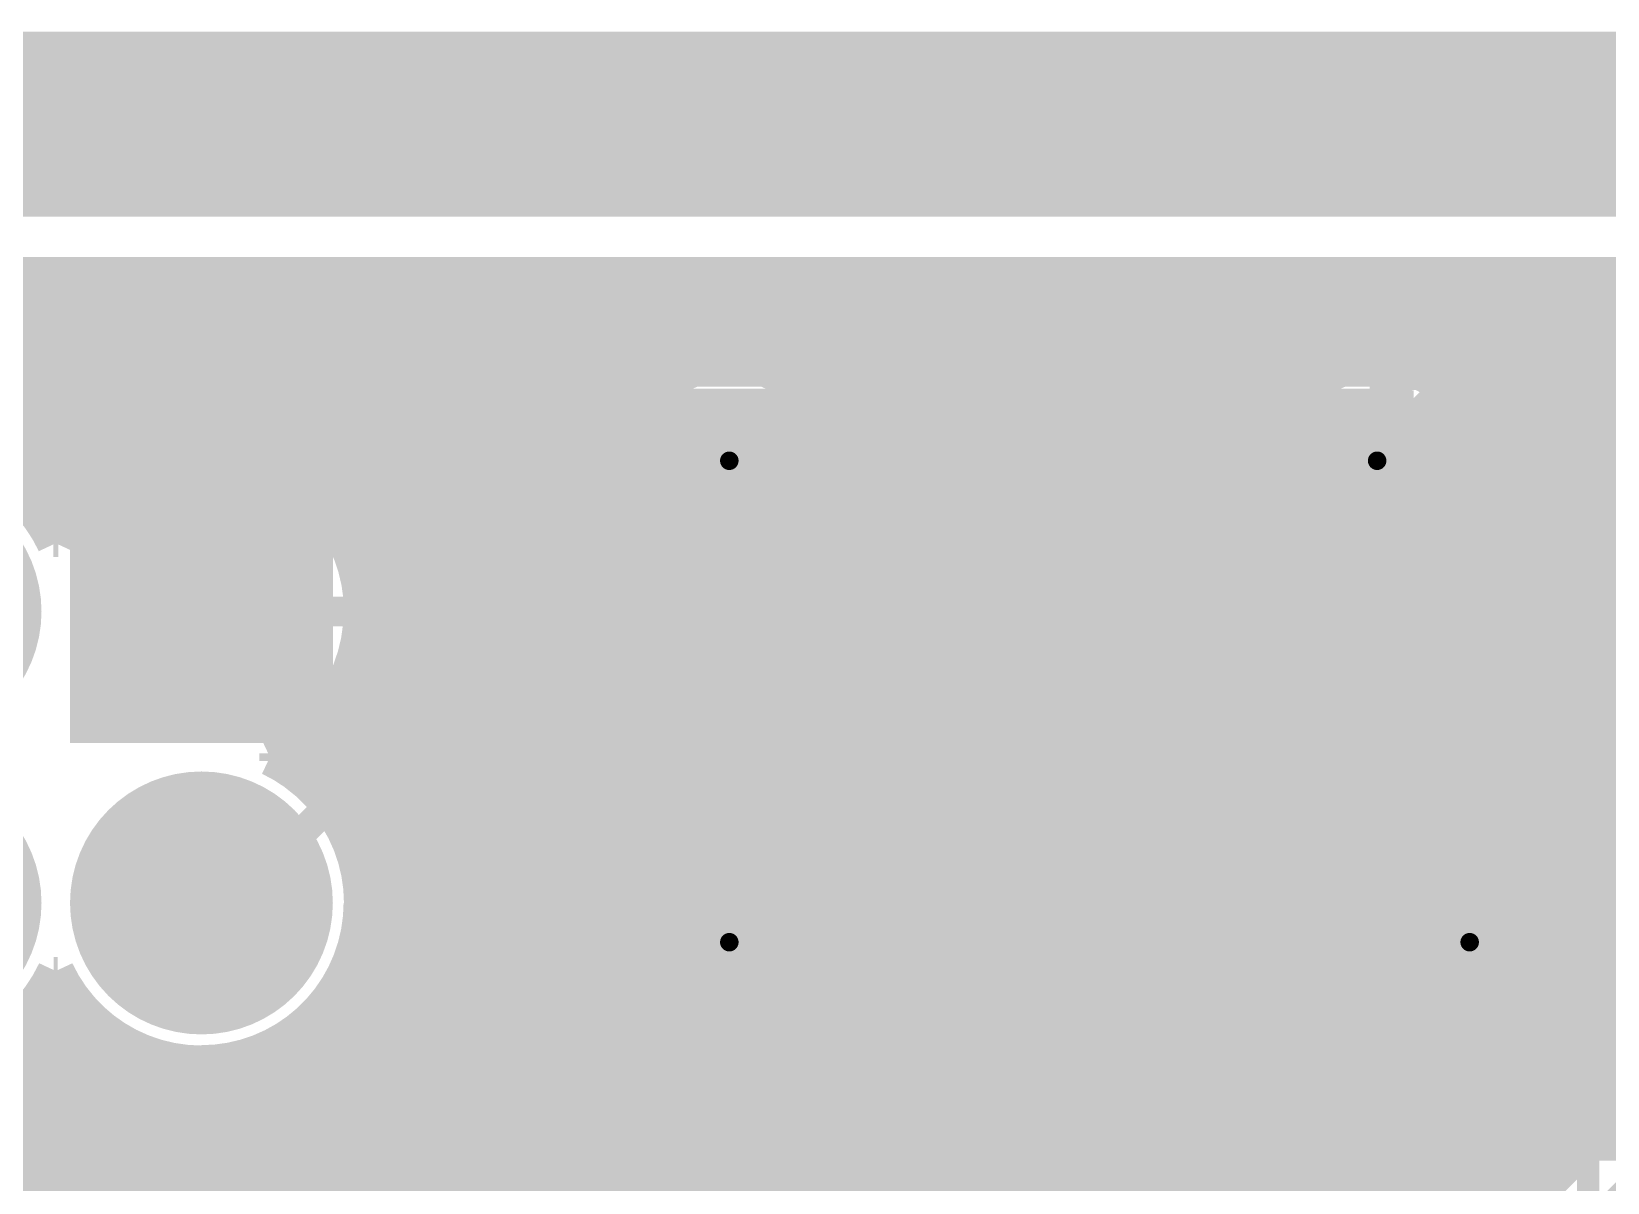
# Model space of a CAD drawing. Extents: x -1 to 119, y -42 to 51.
# Drawn here: x 18.71 to 29.52, y 42.8 to 50.7 of the extents above; entities that cross this region are included whole.
import ezdxf

# ---------------------------------------------------------------- set-up
doc = ezdxf.new("R2010")
doc.units = 0
doc.header["$MEASUREMENT"] = 0
doc.layers.get('0').update_dxf_attribs({"linetype": 'CONTINUOUS'})
for name, color, linetype in [('22-304-0_BOT', 7, 'CONTINUOUS'), ('22-304-0_DRD', 7, 'CONTINUOUS'), ('22-304-0_GND', 6, 'CONTINUOUS'), ('22-304-0_IN1', 4, 'CONTINUOUS'), ('22-304-0_SMB', 3, 'CONTINUOUS'), ('22-304-0_SMT', 5, 'CONTINUOUS'), ('22-304-0_SPT', 10, 'CONTINUOUS'), ('22-304-0_SST', 14, 'CONTINUOUS'), ('22-304-0_TOP', 9, 'CONTINUOUS'), ('THRUHOLE_TAP', 11, 'CONTINUOUS')]:
    doc.layers.add(name, color=color, linetype=linetype)

# ---------------------------------------------------------------- blocks, each defined once
blk = doc.blocks.new('ROUND_20')
at = {"const_width": 0.7747}
blk.add_lwpolyline([(-0.38735, 0, 1), (0.38735, 0, 1)], format="xyb", close=True, dxfattribs=at)
blk = doc.blocks.new('SQUARE_21')
blk.add_solid([(0.7747, 0.7747), (0.7747, -0.7747), (-0.7747, 0.7747), (-0.7747, -0.7747)])
blk = doc.blocks.new('ROUND_60')
at = {"const_width": 0.35052}
blk.add_lwpolyline([(-0.17526, 0, 1), (0.17526, 0, 1)], format="xyb", close=True, dxfattribs=at)
blk = doc.blocks.new('ROUND_67')
at = {"const_width": 0.9017}
blk.add_lwpolyline([(-0.45085, 0, 1), (0.45085, 0, 1)], format="xyb", close=True, dxfattribs=at)
blk = doc.blocks.new('SQUARE_68')
blk.add_solid([(0.9017, 0.9017), (0.9017, -0.9017), (-0.9017, 0.9017), (-0.9017, -0.9017)])
blk = doc.blocks.new('ROUND_81')
at = {"const_width": 0.0635}
blk.add_lwpolyline([(-0.03175, 0, 1), (0.03175, 0, 1)], format="xyb", close=True, dxfattribs=at)
blk = doc.blocks.new('RECTANGLE_2')
blk.add_solid([(0.4826, 0.4064), (0.4826, -0.4064), (-0.4826, 0.4064), (-0.4826, -0.4064)])
blk = doc.blocks.new('RECTANGLE_28')
blk.add_solid([(0.29972, 0.52451), (0.29972, -0.52451), (-0.29972, 0.52451), (-0.29972, -0.52451)])
blk = doc.blocks.new('ROUND_87')
at = {"const_width": 0.10033}
blk.add_lwpolyline([(-0.050164, 0, 1), (0.050164, 0, 1)], format="xyb", close=True, dxfattribs=at)
blk = doc.blocks.new('ROUND_91')
at = {"const_width": 0.40005}
blk.add_lwpolyline([(-0.200024, 0, 1), (0.200024, 0, 1)], format="xyb", close=True, dxfattribs=at)

msp = doc.modelspace()

# ---------------------------------------------------------------- linework, layer by layer
at = {"layer": '22-304-0_BOT'}
for points, const_width in [([(29.1084, 49.022), (31.2547, 46.8757)], 0.254), ([(116.967, 49.022), (29.1084, 49.022)], 0.254), ([(29.3624, 49.022), (29.3624, 48.768)], 0.254), ([(29.591, 49.022), (29.591, 48.5394)], 0.254), ([(17.87398, 46.71822), (17.87398, 47.59198), (19.05, 48.768), (28.448, 48.768), (33.02, 44.196), (41.402, 44.196), (42.164, 44.958), (47.879, 44.958), (48.641, 44.196), (58.42, 44.196), (59.182, 44.958), (87.884, 44.958), (89.154, 46.228), (99.822, 46.228), (103.886, 42.164), (103.886, 39.243), (106.045, 37.084), (106.045, 34.544), (106.934, 33.655), (107.061, 33.528), (110.109, 33.528), (110.6805, 34.0995), (112.395, 34.0995)], 0.635), ([(104.3813, 48.7934), (29.337, 48.7934)], 0.254), ([(31.2547, 48.5648), (29.5656, 48.5648)], 0.254), ([(19.3167, 48.1203), (19.01952, 47.82312)], 0.254), ([(28.19146, 48.1076), (19.304, 48.1076)], 0.254), ([(19.304, 48.10506), (19.304, 47.82312)], 0.254), ([(28.17876, 48.1203), (19.3167, 48.1203)], 0.254), ([(19.5326, 48.1203), (19.5326, 47.82312)], 0.254), ([(19.7612, 48.1203), (19.7612, 47.82312)], 0.254), ([(19.9898, 48.1203), (19.9898, 47.82312)], 0.254), ([(20.2184, 48.1203), (20.2184, 47.82312)], 0.254), ([(20.447, 48.1203), (20.447, 47.82312)], 0.254), ([(20.6756, 48.1203), (20.6756, 47.82312)], 0.254), ([(20.9042, 48.1203), (20.9042, 47.82312)], 0.254), ([(21.1328, 48.1203), (21.1328, 43.4848)], 0.254), ([(21.3614, 48.1203), (21.3614, 43.4848)], 0.254), ([(21.59, 48.1203), (21.59, 43.4848)], 0.254), ([(21.8186, 48.1203), (21.8186, 43.4848)], 0.254), ([(22.0472, 48.1203), (22.0472, 43.4848)], 0.254), ([(22.2758, 48.1203), (22.2758, 43.4848)], 0.254), ([(22.5044, 48.1203), (22.5044, 43.4848)], 0.254), ([(22.733, 48.1203), (22.733, 43.4848)], 0.254), ([(22.9616, 48.1203), (22.9616, 43.4848)], 0.254), ([(23.1902, 48.1203), (23.1902, 43.4848)], 0.254), ([(23.4188, 48.1203), (23.4188, 43.4848)], 0.254), ([(23.6474, 48.1203), (23.6474, 43.4848)], 0.254), ([(23.876, 48.1203), (23.876, 43.4848)], 0.254), ([(24.1046, 48.1203), (24.1046, 43.4848)], 0.254), ([(24.3332, 48.1203), (24.3332, 43.4848)], 0.254), ([(24.5618, 48.1203), (24.5618, 43.4848)], 0.254), ([(24.7904, 48.1203), (24.7904, 43.4848)], 0.254), ([(25.019, 48.1203), (25.019, 43.4848)], 0.254), ([(25.2476, 48.1203), (25.2476, 43.4848)], 0.254), ([(25.4762, 48.1203), (25.4762, 43.4848)], 0.254), ([(25.7048, 48.1203), (25.7048, 43.4848)], 0.254), ([(25.9334, 48.1203), (25.9334, 43.4848)], 0.254), ([(26.162, 48.1203), (26.162, 43.4848)], 0.254), ([(26.3906, 48.1203), (26.3906, 43.4848)], 0.254), ([(26.6192, 48.1203), (26.6192, 43.4848)], 0.254), ([(26.8478, 48.1203), (26.8478, 43.4848)], 0.254), ([(27.0764, 48.1203), (27.0764, 43.4848)], 0.254), ([(27.305, 48.1203), (27.305, 43.4848)], 0.254), ([(27.5336, 48.1203), (27.5336, 43.4848)], 0.254), ([(27.7622, 48.1203), (27.7622, 43.4848)], 0.254), ([(27.9908, 48.1203), (27.9908, 43.4848)], 0.254), ([(28.17876, 48.1203), (32.55518, 43.74388)], 0.254), ([(28.2194, 48.07966), (28.2194, 43.4848)], 0.254), ([(20.97786, 47.82312), (19.01952, 47.82312)], 0.254), ([(28.42006, 47.879), (19.0754, 47.879)], 0.254), ([(19.0754, 47.87646), (19.0754, 47.82312)], 0.254), ([(20.97786, 47.82312), (20.97786, 45.61586)], 0.254), ([(28.448, 47.85106), (28.448, 43.4848)], 0.254), ([(28.64866, 47.6504), (20.97786, 47.6504)], 0.254), ([(28.6766, 47.62246), (28.6766, 43.4848)], 0.254), ([(28.87726, 47.4218), (20.97786, 47.4218)], 0.254), ([(28.9052, 47.39386), (28.9052, 43.4848)], 0.254), ([(29.10586, 47.1932), (20.97786, 47.1932)], 0.254), ([(29.1338, 47.16526), (29.1338, 43.4848)], 0.254), ([(29.33446, 46.9646), (20.97786, 46.9646)], 0.254), ([(29.3624, 46.93666), (29.3624, 43.4848)], 0.254), ([(29.56306, 46.736), (20.97786, 46.736)], 0.254), ([(29.591, 46.70806), (29.591, 43.4848)], 0.254), ([(29.79166, 46.5074), (20.97786, 46.5074)], 0.254), ([(30.02026, 46.2788), (20.97786, 46.2788)], 0.254), ([(30.24886, 46.0502), (20.97786, 46.0502)], 0.254), ([(30.47746, 45.8216), (20.97786, 45.8216)], 0.254), ([(20.97786, 45.61586), (20.52066, 45.61586)], 0.254), ([(20.6756, 45.61586), (20.6756, 45.4787)], 0.254), ([(20.9042, 45.61586), (20.9042, 45.11548)], 0.254), ([(30.70606, 45.593), (20.5486, 45.593)], 0.254), ([(30.93466, 45.3644), (20.76958, 45.3644)], 0.254), ([(31.16326, 45.1358), (20.89658, 45.1358)], 0.254), ([(15.875, 44.71924), (15.875, 44.196), (17.018, 43.053), (87.249, 43.053), (89.281, 45.085), (97.917, 45.085), (100.965, 42.037), (100.965, 39.116)], 0.2032), ([(31.39186, 44.9072), (20.96262, 44.9072)], 0.254), ([(31.62046, 44.6786), (20.97786, 44.6786)], 0.254), ([(31.84906, 44.45), (20.94484, 44.45)], 0.254), ([(20.9042, 44.323), (20.9042, 43.4848)], 0.254), ([(18.88744, 44.2214), (18.8595, 44.2214)], 0.254), ([(32.07766, 44.2214), (20.85848, 44.2214)], 0.254), ([(18.8468, 44.19854), (18.8468, 43.4848)], 0.254), ([(19.04238, 43.9928), (18.70456, 43.9928)], 0.254), ([(32.30626, 43.9928), (20.70354, 43.9928)], 0.254), ([(18.6182, 43.9039), (18.6182, 43.4848)], 0.254), ([(19.0754, 43.95724), (19.0754, 43.4848)], 0.254), ([(20.6756, 43.95978), (20.6756, 43.4848)], 0.254), ([(20.447, 43.7769), (20.447, 43.4848)], 0.254), ([(19.32178, 43.7642), (18.42516, 43.7642)], 0.254), ([(19.304, 43.77436), (19.304, 43.4848)], 0.254), ([(19.5326, 43.67022), (19.5326, 43.4848)], 0.254), ([(20.2184, 43.67022), (20.2184, 43.4848)], 0.254), ([(32.53486, 43.7642), (20.42668, 43.7642)], 0.254), ([(19.7612, 43.62196), (19.7612, 43.4848)], 0.254), ([(19.9898, 43.62196), (19.9898, 43.4848)], 0.254), ([(87.11946, 43.5356), (17.145, 43.5356)], 0.254), ([(87.06866, 43.4848), (17.1958, 43.4848)], 0.254)]:
    msp.add_lwpolyline(points, dxfattribs=dict(at, const_width=const_width))
at = {"layer": '22-304-0_BOT', "const_width": 0.254}
for points in [[(20.97786, 44.71924, 0.2408009), (20.51996, 45.61489)], [(19.87296, 43.61688, 0.4142136), (20.97532, 44.71924)], [(17.87398, 43.61688, 0.2913182), (18.87474, 44.25188)], [(18.8722, 44.25188, 0.2913182), (19.87296, 43.61434)]]:
    msp.add_lwpolyline(points, format="xyb", dxfattribs=at)
at = {"layer": '22-304-0_DRD'}
for points, const_width in [([(117.99062, 0), (0, 0), (0, 50.06086), (117.99062, 50.06086), (117.99062, 0)], 1.27), ([(22.86, 48.387), (22.86, 47.117)], 0.254), ([(24.13, 48.387), (22.86, 48.387)], 0.254), ([(24.13, 48.387), (22.86, 47.117)], 0.254), ([(24.13, 47.117), (22.86, 48.387)], 0.254), ([(22.86, 48.387), (22.86, 47.117)], 0.254), ([(24.13, 48.387), (22.86, 48.387)], 0.254), ([(24.13, 48.387), (22.86, 47.117)], 0.254), ([(24.13, 47.117), (22.86, 48.387)], 0.254), ([(24.13, 47.117), (24.13, 48.387)], 0.254), ([(24.13, 47.117), (24.13, 48.387)], 0.254), ([(27.305, 48.387), (27.305, 47.117)], 0.254), ([(28.575, 48.387), (27.305, 48.387)], 0.254), ([(28.575, 48.387), (27.305, 47.117)], 0.254), ([(28.575, 47.117), (27.305, 48.387)], 0.254), ([(27.305, 48.387), (27.305, 47.117)], 0.254), ([(28.575, 48.387), (27.305, 48.387)], 0.254), ([(28.575, 48.387), (27.305, 47.117)], 0.254), ([(28.575, 47.117), (27.305, 48.387)], 0.254), ([(28.575, 47.117), (28.575, 48.387)], 0.254), ([(28.575, 47.117), (28.575, 48.387)], 0.254), ([(19.61896, 47.35322), (19.23796, 46.97222)], 0.254), ([(20.12696, 47.35322), (19.61896, 47.35322)], 0.254), ([(20.50796, 46.97222), (20.12696, 47.35322)], 0.254), ([(22.86, 47.117), (24.13, 47.117)], 0.254), ([(22.86, 47.117), (24.13, 47.117)], 0.254), ([(27.305, 47.117), (28.575, 47.117)], 0.254), ([(27.305, 47.117), (28.575, 47.117)], 0.254), ([(19.23796, 46.97222), (19.23796, 46.46422)], 0.254), ([(20.50796, 46.46422), (20.50796, 46.97222)], 0.254), ([(19.23796, 46.46422), (19.61896, 46.08322)], 0.254), ([(20.12696, 46.08322), (20.50796, 46.46422)], 0.254), ([(19.61896, 46.08322), (20.12696, 46.08322)], 0.254), ([(19.61896, 45.35424), (19.23796, 44.97324)], 0.254), ([(20.12696, 45.35424), (19.61896, 45.35424)], 0.254), ([(20.50796, 44.97324), (20.12696, 45.35424)], 0.254), ([(24.13, 43.815), (22.86, 45.085), (22.86, 43.815)], 0.254), ([(22.86, 45.085), (22.86, 43.815)], 0.254), ([(24.13, 45.085), (22.86, 45.085)], 0.254), ([(24.13, 45.085), (22.86, 43.815)], 0.254), ([(24.13, 45.085), (22.86, 45.085)], 0.254), ([(24.13, 45.085), (22.86, 43.815)], 0.254), ([(24.13, 43.815), (22.86, 45.085)], 0.254), ([(24.13, 43.815), (24.13, 45.085)], 0.254), ([(24.13, 43.815), (24.13, 45.085)], 0.254), ([(27.94, 45.085), (27.94, 43.815)], 0.254), ([(29.21, 45.085), (27.94, 45.085)], 0.254), ([(29.21, 45.085), (27.94, 43.815)], 0.254), ([(29.21, 43.815), (27.94, 45.085)], 0.254), ([(27.94, 45.085), (27.94, 43.815)], 0.254), ([(29.21, 45.085), (27.94, 45.085)], 0.254), ([(29.21, 45.085), (27.94, 43.815)], 0.254), ([(29.21, 43.815), (27.94, 45.085)], 0.254), ([(29.21, 43.815), (29.21, 45.085)], 0.254), ([(29.21, 43.815), (29.21, 45.085)], 0.254), ([(19.23796, 44.97324), (19.23796, 44.46524)], 0.254), ([(20.50796, 44.46524), (20.50796, 44.97324)], 0.254), ([(19.23796, 44.46524), (19.61896, 44.08424)], 0.254), ([(20.12696, 44.08424), (20.50796, 44.46524)], 0.254), ([(19.61896, 44.08424), (20.12696, 44.08424)], 0.254), ([(22.86, 43.815), (24.13, 43.815)], 0.254), ([(22.86, 43.815), (24.13, 43.815)], 0.254), ([(27.94, 43.815), (29.21, 43.815)], 0.254), ([(27.94, 43.815), (29.21, 43.815)], 0.254)]:
    msp.add_lwpolyline(points, dxfattribs=dict(at, const_width=const_width))
at = {"layer": '22-304-0_GND', "const_width": 1.27}
msp.add_lwpolyline([(117.99062, 0), (0, 0), (0, 50.06086), (117.99062, 50.06086), (117.99062, 0)], dxfattribs=at)
at = {"layer": '22-304-0_IN1'}
for points, const_width in [([(104.58196, 49.022), (14.72692, 49.022)], 0.254), ([(18.796, 49.022), (18.796, 47.32528)], 0.254), ([(19.0246, 49.022), (19.0246, 47.42434)], 0.254), ([(19.2532, 49.022), (19.2532, 47.63262)], 0.254), ([(19.4818, 49.022), (19.4818, 47.752)], 0.254), ([(19.7104, 49.022), (19.7104, 47.81042)], 0.254), ([(19.939, 49.022), (19.939, 47.82058)], 0.254), ([(20.1676, 49.022), (20.1676, 47.78248)], 0.254), ([(20.3962, 49.022), (20.3962, 47.69104)], 0.254), ([(20.6248, 49.022), (20.6248, 47.52848)], 0.254), ([(20.8534, 49.022), (20.8534, 47.22876)], 0.254), ([(21.082, 49.022), (21.082, 42.07002)], 0.254), ([(21.3106, 49.022), (21.3106, 41.98112)], 0.254), ([(21.5392, 49.022), (21.5392, 41.74998)], 0.254), ([(21.7678, 49.022), (21.7678, 35.4584)], 0.254), ([(21.9964, 49.022), (21.9964, 35.687)], 0.254), ([(22.225, 49.022), (22.225, 35.9156)], 0.254), ([(22.4536, 49.022), (22.4536, 36.1442)], 0.254), ([(22.6822, 49.022), (22.6822, 36.3728)], 0.254), ([(22.9108, 49.022), (22.9108, 48.09998)], 0.254), ([(23.1394, 49.022), (23.1394, 48.33112)], 0.254), ([(23.368, 49.022), (23.368, 48.42002)], 0.254), ([(23.5966, 49.022), (23.5966, 48.42256)], 0.254), ([(23.8252, 49.022), (23.8252, 48.34636)], 0.254), ([(24.0538, 49.022), (24.0538, 48.13808)], 0.254), ([(24.2824, 49.022), (24.2824, 37.973)], 0.254), ([(24.511, 49.022), (24.511, 38.2016)], 0.254), ([(24.7396, 49.022), (24.7396, 38.4302)], 0.254), ([(24.9682, 49.022), (24.9682, 38.6588)], 0.254), ([(25.1968, 49.022), (25.1968, 38.8874)], 0.254), ([(25.4254, 49.022), (25.4254, 39.116)], 0.254), ([(25.654, 49.022), (25.654, 39.3446)], 0.254), ([(25.8826, 49.022), (25.8826, 39.5732)], 0.254), ([(26.1112, 49.022), (26.1112, 39.8018)], 0.254), ([(26.3398, 49.022), (26.3398, 40.0304)], 0.254), ([(26.5684, 49.022), (26.5684, 40.259)], 0.254), ([(26.797, 49.022), (26.797, 40.4876)], 0.254), ([(27.0256, 49.022), (27.0256, 40.7162)], 0.254), ([(27.2542, 49.022), (27.2542, 40.9448)], 0.254), ([(27.4828, 49.022), (27.4828, 48.25492)], 0.254), ([(27.7114, 49.022), (27.7114, 48.39208)], 0.254), ([(27.94, 49.022), (27.94, 48.43272)], 0.254), ([(28.1686, 49.022), (28.1686, 48.39208)], 0.254), ([(28.3972, 49.022), (28.3972, 48.25492)], 0.254), ([(28.6258, 49.022), (28.6258, 45.12818)], 0.254), ([(28.8544, 49.022), (28.8544, 45.06976)], 0.254), ([(29.083, 49.022), (29.083, 44.90212)], 0.254), ([(29.3116, 49.022), (29.3116, 43.0022)], 0.254), ([(29.5402, 49.022), (29.5402, 43.2308)], 0.254), ([(104.58196, 48.8188), (14.77518, 48.8188)], 0.254), ([(31.2547, 48.5902), (14.75232, 48.5902)], 0.254), ([(23.19274, 48.3616), (14.64056, 48.3616)], 0.254), ([(27.63774, 48.3616), (23.79472, 48.3616)], 0.254), ([(31.2547, 48.3616), (28.23972, 48.3616)], 0.254), ([(22.93112, 48.133), (14.3383, 48.133)], 0.254), ([(27.37612, 48.133), (24.05888, 48.133)], 0.254), ([(31.2547, 48.133), (28.50388, 48.133)], 0.254), ([(22.83206, 47.9044), (11.049, 47.9044)], 0.254), ([(27.27706, 47.9044), (24.15794, 47.9044)], 0.254), ([(31.2547, 47.9044), (28.60294, 47.9044)], 0.254), ([(19.32178, 47.6758), (18.42516, 47.6758)], 0.254), ([(22.81936, 47.6758), (20.42414, 47.6758)], 0.254), ([(27.26436, 47.6758), (24.17064, 47.6758)], 0.254), ([(31.2547, 47.6758), (28.61564, 47.6758)], 0.254), ([(19.04238, 47.4472), (18.70456, 47.4472)], 0.254), ([(22.88794, 47.4472), (20.70354, 47.4472)], 0.254), ([(22.9108, 47.40402), (22.9108, 44.79798)], 0.254), ([(24.0538, 47.36338), (24.0538, 44.83608)], 0.254), ([(27.33294, 47.4472), (24.10206, 47.4472)], 0.254), ([(31.2547, 47.4472), (28.54706, 47.4472)], 0.254), ([(27.4828, 47.24908), (27.4828, 41.1734)], 0.254), ([(28.3972, 47.24908), (28.3972, 45.10532)], 0.254), ([(18.88998, 47.2186), (18.85696, 47.2186)], 0.254), ([(23.07336, 47.2186), (20.85848, 47.2186)], 0.254), ([(23.1394, 47.17288), (23.1394, 45.02912)], 0.254), ([(23.8252, 47.15764), (23.8252, 45.04436)], 0.254), ([(27.51836, 47.2186), (23.91664, 47.2186)], 0.254), ([(31.2547, 47.2186), (28.36164, 47.2186)], 0.254), ([(23.368, 47.08398), (23.368, 45.11802)], 0.254), ([(23.5966, 47.0789), (23.5966, 45.12056)], 0.254), ([(27.7114, 47.11192), (27.7114, 41.402)], 0.254), ([(27.94, 47.07128), (27.94, 44.6913)], 0.254), ([(28.1686, 47.11192), (28.1686, 44.99356)], 0.254), ([(31.2547, 46.99), (20.94484, 46.99)], 0.254), ([(31.2547, 46.7614), (20.97786, 46.7614)], 0.254), ([(31.2547, 46.5328), (20.96262, 46.5328)], 0.254), ([(82.65922, 46.3042), (20.89658, 46.3042)], 0.254), ([(20.8534, 46.21022), (20.8534, 45.22978)], 0.254), ([(33.17494, 46.0756), (20.76958, 46.0756)], 0.254), ([(33.02508, 45.847), (20.55114, 45.847)], 0.254), ([(20.6248, 45.9105), (20.6248, 45.5295)], 0.254), ([(20.3962, 45.7454), (20.3962, 45.69206)], 0.254), ([(32.97428, 45.6184), (20.51558, 45.6184)], 0.254), ([(33.00476, 45.3898), (20.7518, 45.3898)], 0.254), ([(33.12922, 45.1612), (20.88642, 45.1612)], 0.254), ([(23.01494, 44.9326), (20.95754, 44.9326)], 0.254), ([(28.09494, 44.9326), (23.97252, 44.9326)], 0.254), ([(33.49244, 44.9326), (29.05252, 44.9326)], 0.254), ([(22.86508, 44.704), (20.97786, 44.704)], 0.254), ([(27.94508, 44.704), (24.12492, 44.704)], 0.254), ([(99.13112, 44.704), (29.20492, 44.704)], 0.254), ([(22.81428, 44.4754), (20.94992, 44.4754)], 0.254), ([(27.89428, 44.4754), (24.17318, 44.4754)], 0.254), ([(45.30344, 44.4754), (29.25318, 44.4754)], 0.254), ([(20.8534, 44.21124), (20.8534, 42.07256)], 0.254), ([(22.84476, 44.2468), (20.87118, 44.2468)], 0.254), ([(27.92476, 44.2468), (24.1427, 44.2468)], 0.254), ([(44.94022, 44.2468), (29.2227, 44.2468)], 0.254), ([(18.796, 44.11218), (18.796, 35.61588)], 0.254), ([(22.9108, 44.10202), (22.9108, 36.6014)], 0.254), ([(27.94, 44.20616), (27.94, 41.6306)], 0.254), ([(19.02206, 44.0182), (18.72488, 44.0182)], 0.254), ([(19.0246, 44.01312), (19.0246, 35.35172)], 0.254), ([(22.96922, 44.0182), (20.7264, 44.0182)], 0.254), ([(28.04922, 44.0182), (24.02078, 44.0182)], 0.254), ([(24.0538, 44.06138), (24.0538, 37.7444)], 0.254), ([(29.083, 43.99788), (29.083, 42.7736)], 0.254), ([(44.81576, 44.0182), (29.10078, 44.0182)], 0.254), ([(20.6248, 43.91152), (20.6248, 41.99636)], 0.254), ([(28.1686, 43.9039), (28.1686, 41.8592)], 0.254), ([(19.2786, 43.7896), (18.46834, 43.7896)], 0.254), ([(19.2532, 43.80738), (19.2532, 33.9598)], 0.254), ([(23.33244, 43.7896), (20.46732, 43.7896)], 0.254), ([(23.1394, 43.87088), (23.1394, 36.83)], 0.254), ([(23.368, 43.78198), (23.368, 37.0586)], 0.254), ([(23.5966, 43.7769), (23.5966, 37.2872)], 0.254), ([(28.41244, 43.7896), (23.65502, 43.7896)], 0.254), ([(23.8252, 43.85564), (23.8252, 37.5158)], 0.254), ([(28.3972, 43.79214), (28.3972, 42.0878)], 0.254), ([(44.78528, 43.7896), (28.73502, 43.7896)], 0.254), ([(28.8544, 43.83024), (28.8544, 42.545)], 0.254), ([(19.4818, 43.688), (19.4818, 33.9598)], 0.254), ([(20.3962, 43.74642), (20.3962, 41.78808)], 0.254), ([(28.6258, 43.77182), (28.6258, 42.3164)], 0.254), ([(44.83608, 43.561), (13.32738, 43.561)], 0.254), ([(90.17, 43.688), (89.662, 43.18), (67.691, 43.18), (67.564, 43.053), (29.972, 43.053), (20.447, 33.528), (16.383, 33.528), (14.605, 31.75), (14.605, 28.448), (15.24, 27.813), (15.24, 25.4), (16.764, 23.876), (16.764, 17.78), (18.4912, 16.0528), (19.812, 16.0528)], 0.2032), ([(19.7104, 43.62704), (19.7104, 33.9598)], 0.254), ([(19.939, 43.61688), (19.939, 33.9598)], 0.254), ([(20.1676, 43.65498), (20.1676, 33.9598)], 0.254), ([(29.6672, 43.3578), (20.26666, 33.9598)], 0.254), ([(29.63926, 43.3324), (13.09878, 43.3324)], 0.254), ([(29.41066, 43.1038), (12.86764, 43.1038)], 0.254), ([(29.18206, 42.8752), (13.96492, 42.8752)], 0.254)]:
    msp.add_lwpolyline(points, dxfattribs=dict(at, const_width=const_width))
at = {"layer": '22-304-0_IN1', "const_width": 0.254}
for points in [[(23.495, 48.43272, 0.4142136), (22.81428, 47.752)], [(24.17572, 47.752, 0.4142136), (23.495, 48.43272)], [(27.94, 48.43272, 0.4142136), (27.25928, 47.752)], [(28.62072, 47.752, 0.4142136), (27.94, 48.43272)], [(18.8722, 47.18558, 0.2910537), (17.87398, 47.82058)], [(19.87296, 47.82312, 0.2910543), (18.87474, 47.18558)], [(20.97786, 46.71822, 0.4142136), (19.87296, 47.82312)], [(22.81428, 47.752, 0.4142136), (23.495, 47.07128)], [(23.495, 47.07128, 0.4142136), (24.17572, 47.752)], [(27.25928, 47.752, 0.4142136), (27.94, 47.07128)], [(27.94, 47.07128, 0.4142136), (28.62072, 47.752)], [(20.34286, 45.72, 0.2904887), (20.97532, 46.71822)], [(20.97786, 44.71924, 0.2907538), (20.34286, 45.72)], [(23.495, 45.13072, 0.4142136), (22.81428, 44.45)], [(23.495, 45.13072, 0.4142136), (22.81428, 44.45)], [(24.17572, 44.45, 0.4142136), (23.495, 45.13072)], [(24.17572, 44.45, 0.4142136), (23.495, 45.13072)], [(28.575, 45.13072, 0.4142136), (27.89428, 44.45)], [(28.575, 45.13072, 0.4142136), (27.89428, 44.45)], [(29.25572, 44.45, 0.4142136), (28.575, 45.13072)], [(29.25572, 44.45, 0.4142136), (28.575, 45.13072)], [(19.87296, 43.61688, 0.4142136), (20.97532, 44.71924)], [(22.81428, 44.45, 0.4142136), (23.495, 43.76928)], [(22.81428, 44.45, 0.4142136), (23.495, 43.76928)], [(23.495, 43.76928, 0.4142136), (24.17572, 44.45)], [(23.495, 43.76928, 0.4142136), (24.17572, 44.45)], [(27.89428, 44.45, 0.4142136), (28.575, 43.76928)], [(27.89428, 44.45, 0.4142136), (28.575, 43.76928)], [(28.575, 43.76928, 0.4142136), (29.25572, 44.45)], [(28.575, 43.76928, 0.4142136), (29.25572, 44.45)], [(17.87398, 43.61688, 0.2913182), (18.87474, 44.25188)], [(18.8722, 44.25188, 0.2913182), (19.87296, 43.61434)]]:
    msp.add_lwpolyline(points, format="xyb", dxfattribs=at)
at = {"layer": '22-304-0_SST'}
for points, const_width in [([(21.3741, 48.71974), (9.87552, 48.71974), (9.87552, 42.96918), (21.87448, 42.96918), (21.87448, 48.71974), (21.3741, 48.71974)], 0.19812), ([(17.3736, 48.71974), (17.3736, 47.71898), (21.87448, 47.71898)], 0.19812), ([(20.64004, 48.72228), (20.64004, 48.47082), (19.38782, 48.47082)], 0.14986), ([(19.38782, 48.72228), (19.38782, 48.47082)], 0.14986), ([(20.64004, 48.72228), (19.38782, 48.72228)], 0.14986), ([(19.45894, 48.72228), (19.45894, 48.47082)], 0.14986), ([(19.59356, 48.72228), (19.59356, 48.47082)], 0.14986), ([(19.72818, 48.72228), (19.72818, 48.47082)], 0.14986), ([(19.86026, 48.72228), (19.86026, 48.47082)], 0.14986), ([(19.99488, 48.72228), (19.99488, 48.47082)], 0.14986), ([(20.1295, 48.72228), (20.1295, 48.47082)], 0.14986), ([(20.26412, 48.72228), (20.26412, 48.47082)], 0.14986), ([(20.39874, 48.72228), (20.39874, 48.47082)], 0.14986), ([(20.53082, 48.72228), (20.53082, 48.47082)], 0.14986), ([(20.64004, 48.67656), (19.38782, 48.67656)], 0.14986), ([(20.64004, 48.54194), (19.38782, 48.54194)], 0.14986), ([(23.9395, 48.4505), (23.9395, 45.5295), (25.5778, 45.5295), (25.5778, 48.4505), (23.9395, 48.4505)], 0.1524), ([(25.8445, 48.4505), (25.8445, 45.5295), (27.4828, 45.5295), (27.4828, 48.4505), (25.8445, 48.4505)], 0.1524), ([(28.13558, 47.83836), (27.9654, 47.89932), (27.9654, 48.25492), (28.13558, 48.31334), (28.81376, 48.31334), (28.9814, 48.25492), (28.9814, 47.89932), (28.81376, 47.83836)], 0.1524), ([(22.67458, 47.58436), (22.5044, 47.64532), (22.5044, 48.00092), (22.67458, 48.05934), (23.35276, 48.05934), (23.5204, 48.00092), (23.5204, 47.64532), (23.35276, 47.58436)], 0.1524), ([(17.37614, 47.97044), (21.87448, 47.97044)], 0.14986), ([(21.89226, 47.72152), (21.6408, 47.72152), (21.6408, 46.4693)], 0.14986), ([(21.71192, 47.72152), (21.71192, 46.4693)], 0.14986), ([(21.84654, 47.72152), (21.84654, 46.4693)], 0.14986), ([(21.89226, 47.72152), (21.89226, 46.4693)], 0.14986), ([(21.89226, 47.6123), (21.6408, 47.6123)], 0.14986), ([(21.89226, 47.48022), (21.6408, 47.48022)], 0.14986), ([(28.13558, 47.47514), (27.9654, 47.41672), (27.9654, 47.06112), (28.13558, 47.00016), (28.4734, 47.00016), (28.64358, 47.11954), (28.64358, 47.47514), (28.9814, 47.47514), (28.9814, 47.00016)], 0.1524), ([(21.89226, 47.3456), (21.6408, 47.3456)], 0.14986), ([(20.37842, 46.22038), (20.37842, 47.22114), (19.37766, 47.22114), (19.37766, 46.22038), (20.37842, 46.22038)], 0.14986), ([(19.37766, 47.22114), (20.37842, 46.22038)], 0.14986), ([(20.37842, 47.22114), (19.37766, 46.22038)], 0.14986), ([(21.89226, 47.21098), (21.6408, 47.21098)], 0.14986), ([(22.84476, 46.74616), (22.84476, 47.22114), (23.5204, 46.98492), (23.5204, 46.86554), (22.5044, 46.86554)], 0.1524), ([(21.89226, 47.07636), (21.6408, 47.07636)], 0.14986), ([(21.89226, 46.94174), (21.6408, 46.94174)], 0.14986), ([(21.89226, 46.80966), (21.6408, 46.80966)], 0.14986), ([(21.89226, 46.67504), (21.6408, 46.67504)], 0.14986), ([(21.89226, 46.54042), (21.6408, 46.54042)], 0.14986), ([(21.89226, 46.4693), (21.6408, 46.4693)], 0.14986), ([(23.05558, 45.04436), (22.8854, 45.10532), (22.8854, 45.46092), (23.05558, 45.51934), (23.73376, 45.51934), (23.9014, 45.46092), (23.9014, 45.10532), (23.73376, 45.04436)], 0.1524), ([(27.7114, 44.97578), (27.7114, 45.3898), (28.7274, 45.3898)], 0.1524), ([(20.37842, 45.21962), (19.37766, 44.21886)], 0.14986), ([(20.37842, 44.21886), (20.37842, 45.21962), (19.37766, 45.21962), (19.37766, 44.21886), (20.37842, 44.21886)], 0.14986), ([(19.37766, 45.21962), (20.37842, 44.21886)], 0.14986), ([(21.6408, 44.71924), (21.6408, 43.46702)], 0.14986), ([(21.89226, 44.71924), (21.6408, 44.71924)], 0.14986), ([(21.71192, 44.71924), (21.71192, 43.46702)], 0.14986), ([(21.84654, 44.71924), (21.84654, 43.46702)], 0.14986), ([(21.89226, 44.71924), (21.89226, 43.46702)], 0.14986), ([(22.8854, 44.20616), (22.8854, 44.68114), (23.56358, 44.20616), (23.73376, 44.20616), (23.9014, 44.26712), (23.9014, 44.62272), (23.73376, 44.68114)], 0.1524), ([(27.28468, 44.7294), (27.28468, 44.7802), (27.23388, 44.7802), (24.83358, 44.7802), (24.78532, 44.7802), (24.78532, 44.7294)], 0.1524), ([(24.78532, 41.6306), (24.78532, 44.7294)], 0.1524), ([(25.73528, 44.7294), (25.33396, 44.7294)], 0.1524), ([(27.28468, 44.7294), (27.28468, 41.6306)], 0.1524), ([(21.89226, 44.61002), (21.6408, 44.61002)], 0.14986), ([(21.89226, 44.47794), (21.6408, 44.47794)], 0.14986), ([(27.7114, 44.25696), (27.7114, 44.49318)], 0.1524), ([(27.7114, 44.3738), (28.7274, 44.3738), (28.55976, 44.49318)], 0.1524), ([(21.89226, 44.34332), (21.6408, 44.34332)], 0.14986), ([(21.89226, 44.2087), (21.6408, 44.2087)], 0.14986), ([(21.89226, 44.07408), (21.6408, 44.07408)], 0.14986), ([(21.89226, 43.93946), (21.6408, 43.93946)], 0.14986), ([(22.6695, 44.0055), (22.6695, 41.0845), (24.3078, 41.0845), (24.3078, 44.0055), (22.6695, 44.0055)], 0.1524), ([(27.7495, 44.0055), (27.7495, 41.0845), (29.3878, 41.0845), (29.3878, 44.0055), (27.7495, 44.0055)], 0.1524), ([(21.89226, 43.80738), (21.6408, 43.80738)], 0.14986), ([(21.89226, 43.67276), (21.6408, 43.67276)], 0.14986), ([(21.89226, 43.53814), (21.6408, 43.53814)], 0.14986), ([(9.87552, 43.46956), (21.87448, 43.46956)], 0.14986), ([(21.89226, 43.46702), (21.6408, 43.46702)], 0.14986), ([(19.87804, 42.96918), (18.87728, 42.96918), (18.87728, 42.71772), (12.87272, 42.71772), (12.87272, 42.96918)], 0.19812), ([(21.13026, 42.96918), (20.62988, 42.96918), (20.62988, 42.71772)], 0.14986), ([(20.69846, 42.96918), (20.69846, 42.71772)], 0.14986), ([(20.83308, 42.96918), (20.83308, 42.71772)], 0.14986), ([(20.9677, 42.96918), (20.9677, 42.71772)], 0.14986), ([(21.10232, 42.96918), (21.10232, 42.71772)], 0.14986), ([(21.13026, 42.96918), (21.13026, 42.71772)], 0.14986), ([(21.13026, 42.92346), (20.62988, 42.92346)], 0.14986), ([(21.13026, 42.78884), (20.62988, 42.78884)], 0.14986)]:
    msp.add_lwpolyline(points, dxfattribs=dict(at, const_width=const_width))
at = {"layer": '22-304-0_SST', "const_width": 0.1524}
for points in [[(24.83358, 44.7802, 0.4142136), (24.78278, 44.7294)], [(27.28468, 44.7294, 0.4142136), (27.23388, 44.7802)]]:
    msp.add_lwpolyline(points, format="xyb", dxfattribs=at)
at = {"layer": '22-304-0_TOP'}
for points, const_width in [([(14.097, 48.768), (14.351, 49.022), (94.488, 49.022), (95.8088, 47.7012), (95.885, 47.7012)], 0.2032), ([(23.495, 47.752), (23.5458, 47.7012), (24.765, 47.7012)], 0.254), ([(23.495, 47.752), (23.5458, 47.7012), (24.765, 47.7012)], 0.254), ([(26.67, 47.7012), (27.8892, 47.7012), (27.94, 47.752)], 0.254), ([(26.67, 47.7012), (27.8892, 47.7012), (27.94, 47.752)], 0.254), ([(19.87296, 46.71822), (23.85822, 46.71822), (24.13, 46.99), (26.035, 46.99), (26.67, 46.355), (26.67, 46.2788)], 0.2032), ([(24.765, 46.2788), (25.0952, 46.2788), (25.654, 45.72), (25.654, 44.831), (25.527, 44.704), (25.53462, 44.704)], 0.381), ([(26.67, 46.2788), (26.53538, 46.14418), (26.53538, 44.704)], 0.381), ([(19.87296, 44.71924), (19.89074, 44.704), (20.066, 44.704), (21.6408, 46.2788), (24.765, 46.2788)], 0.2032), ([(23.495, 44.45), (23.495, 43.2562), (23.495, 44.45)], 0.254), ([(28.575, 43.2562), (28.575, 44.45)], 0.254), ([(28.575, 44.45), (28.575, 43.2562)], 0.254)]:
    msp.add_lwpolyline(points, dxfattribs=dict(at, const_width=const_width))

# ---------------------------------------------------------------- block references
at = {"layer": '22-304-0_BOT'}
for name, p in [('ROUND_60', (23.495, 47.752)), ('ROUND_60', (27.94, 47.752)), ('SQUARE_21', (19.87296, 46.71822)), ('ROUND_20', (19.87296, 44.71924)), ('ROUND_60', (23.495, 44.45)), ('ROUND_60', (28.575, 44.45))]:
    msp.add_blockref(name, p, dxfattribs=at)
at = {"layer": '22-304-0_GND'}
for name, p in [('ROUND_81', (23.495, 47.752)), ('ROUND_81', (27.94, 47.752)), ('ROUND_67', (17.87398, 46.71822)), ('SQUARE_68', (19.87296, 46.71822)), ('ROUND_67', (17.87398, 44.71924)), ('ROUND_67', (19.87296, 44.71924)), ('ROUND_81', (23.495, 44.45)), ('ROUND_81', (28.575, 44.45))]:
    msp.add_blockref(name, p, dxfattribs=at)
at = {"layer": '22-304-0_IN1'}
for name, p in [('ROUND_60', (23.495, 47.752)), ('ROUND_60', (27.94, 47.752)), ('ROUND_20', (19.87296, 46.71822)), ('ROUND_20', (19.87296, 44.71924)), ('ROUND_60', (23.495, 44.45)), ('ROUND_60', (28.575, 44.45))]:
    msp.add_blockref(name, p, dxfattribs=at)
at = {"layer": '22-304-0_SMB'}
for name, p in [('SQUARE_21', (19.87296, 46.71822)), ('ROUND_20', (19.87296, 44.71924))]:
    msp.add_blockref(name, p, dxfattribs=at)
at = {"layer": '22-304-0_SMT'}
for name, p in [('RECTANGLE_2', (24.765, 47.7012)), ('RECTANGLE_2', (26.67, 47.7012)), ('SQUARE_21', (19.87296, 46.71822)), ('RECTANGLE_2', (24.765, 46.2788)), ('RECTANGLE_2', (26.67, 46.2788)), ('ROUND_20', (19.87296, 44.71924)), ('RECTANGLE_28', (25.53462, 44.704)), ('RECTANGLE_28', (26.53538, 44.704)), ('RECTANGLE_2', (23.495, 43.2562)), ('RECTANGLE_2', (28.575, 43.2562))]:
    msp.add_blockref(name, p, dxfattribs=at)
at = {"layer": '22-304-0_SPT'}
for name, p in [('RECTANGLE_2', (24.765, 47.7012)), ('RECTANGLE_2', (26.67, 47.7012)), ('RECTANGLE_2', (24.765, 46.2788)), ('RECTANGLE_2', (26.67, 46.2788)), ('RECTANGLE_28', (25.53462, 44.704)), ('RECTANGLE_28', (26.53538, 44.704)), ('RECTANGLE_2', (23.495, 43.2562)), ('RECTANGLE_2', (28.575, 43.2562))]:
    msp.add_blockref(name, p, dxfattribs=at)
at = {"layer": '22-304-0_TOP'}
for name, p in [('ROUND_60', (23.495, 47.752)), ('RECTANGLE_2', (24.765, 47.7012)), ('RECTANGLE_2', (26.67, 47.7012)), ('ROUND_60', (27.94, 47.752)), ('SQUARE_21', (19.87296, 46.71822)), ('RECTANGLE_2', (24.765, 46.2788)), ('RECTANGLE_2', (26.67, 46.2788)), ('ROUND_20', (19.87296, 44.71924)), ('RECTANGLE_28', (25.53462, 44.704)), ('RECTANGLE_28', (26.53538, 44.704)), ('ROUND_60', (23.495, 44.45)), ('ROUND_60', (28.575, 44.45)), ('RECTANGLE_2', (23.495, 43.2562)), ('RECTANGLE_2', (28.575, 43.2562))]:
    msp.add_blockref(name, p, dxfattribs=at)
at = {"layer": 'THRUHOLE_TAP'}
for name, p in [('ROUND_87', (23.495, 47.752)), ('ROUND_87', (27.94, 47.752)), ('ROUND_91', (19.87296, 46.71822)), ('ROUND_91', (19.87296, 44.71924)), ('ROUND_87', (23.495, 44.45)), ('ROUND_87', (28.575, 44.45))]:
    msp.add_blockref(name, p, dxfattribs=at)

doc.saveas('drawing.dxf')
